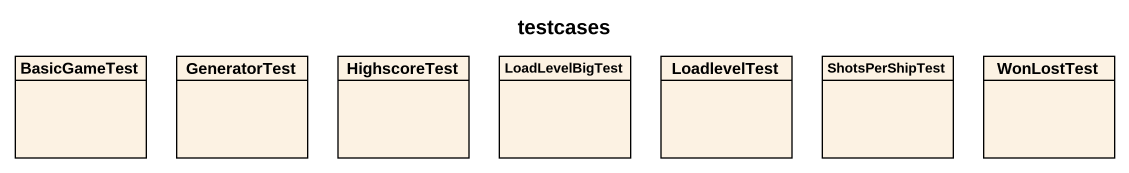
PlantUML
@startuml
title testcases
hide circle
hide empty members
class BasicGameTest
class GeneratorTest
class HighscoreTest
class LoadLevelBigTest
class LoadlevelTest
class ShotsPerShipTest
class WonLostTest
@enduml
